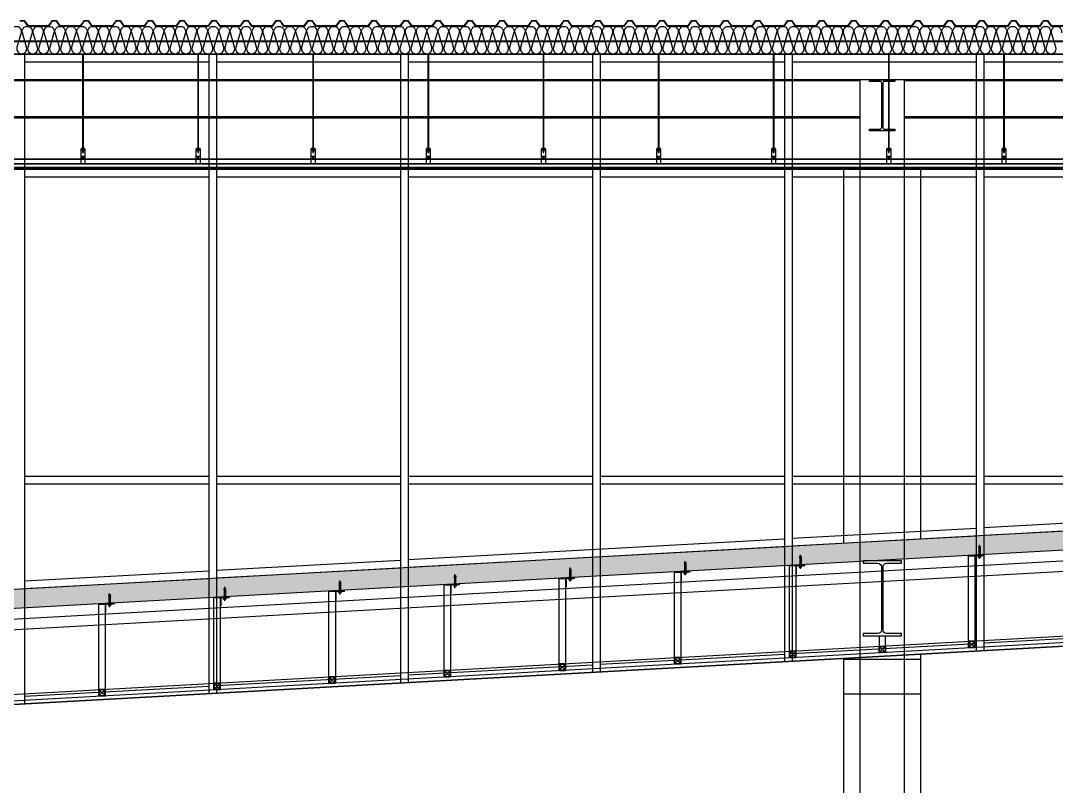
# Model space of a CAD drawing. Header units: millimetres. Extents: x 922366 to 1647943, y -534868 to 518781.
# Drawn here: x 1158503 to 1166598, y 440219 to 446203 of the extents above; entities that cross this region are included whole.
import ezdxf
from ezdxf.xclip import XClip

# ---------------------------------------------------------------- set-up
doc = ezdxf.new("R2010")
doc.units = ezdxf.units.MM
doc.header["$XCLIPFRAME"] = 0
for name, color, linetype in [('XR-SECTION$0$0-S-col', 4, 'Continuous'), ('XR-SECTION$0$01단열재', 55, 'Continuous'), ('XR-SECTION$0$A-8', 8, 'Continuous'), ('XR-SECTION$0$A-FLOR-STUD', 9, 'Continuous'), ('XR-SECTION$0$A-KERAION', 8, 'Continuous'), ('XR-SECTION$0$A-STL', 2, 'Continuous'), ('XR-SECTION$0$A_EL_04', 4, 'Continuous'), ('XR-SECTION$0$A_FIN_EXT', 6, 'Continuous'), ('XR-SECTION$0$A_ME_B&N', 6, 'Continuous'), ('XR-SECTION$0$A_ME_PI', 1, 'Continuous'), ('XR-SECTION$0$AS-STEL', 2, 'Continuous'), ('XR-SECTION$0$AS-STEL-MAJR', 8, 'Continuous'), ('XR-SECTION$0$CEILING', 6, 'Continuous'), ('XR-SECTION$0$CON', 2, 'Continuous'), ('XR-SECTION$0$ELE-8', 8, 'Continuous'), ('XR-SECTION$0$HAT', 8, 'Continuous'), ('XR-SECTION$0$HAT-254', 254, 'Continuous'), ('XR-SECTION$0$Insul', 252, 'Continuous'), ('XR-SECTION$0$SEC-PANEL', 6, 'Continuous'), ('XR-SECTION$0$STEEL', 4, 'Continuous')]:
    doc.layers.add(name, color=color, linetype=linetype)
doc.layers.add('XR-SECTION$0$A-STL3', color=4, linetype='Continuous', lineweight=0)
doc.linetypes.add('XR-SECTION$0$INSUL50', pattern='A,0.00254,-2.54,[134,ltypeshp.shx,S=6.25,R=0,X=-2.54,Y=0],-19.92,[134,ltypeshp.shx,S=6.25,R=180,X=2.54,Y=0],-2.54', length=25.00254)

# ---------------------------------------------------------------- blocks, each defined once
blk = doc.blocks.new('*U265')
at = {"layer": 'XR-SECTION$0$STEEL', "color": 252}
blk.add_lwpolyline([(-150, -20), (-34, -20, -0.414214), (-6, -48), (-6, -540, -0.414214), (-34, -568), (-150, -568), (-150, -588), (150, -588), (150, -568), (34, -568, -0.414214), (6, -540), (6, -48, -0.414214), (34, -20), (150, -20), (150, 0), (-150, 0)], format="xyb", close=True, dxfattribs=at)
blk = doc.blocks.new('XR-SECTION$0$M10 ANCHOR')
at = {"layer": 'XR-SECTION$0$A_ME_B&N', "color": 252}
for p, q in [((-2.1, 22.6), (107.2, 22.6)), ((7.1, 25.8), (7.6, 26.3)), ((7.1, 25.8), (7.1, 19.4)), ((7.6, 18.9), (7.1, 19.4)), ((7.6, 18.9), (7.6, 26.3)), ((7.6, 26.3), (9.7, 26.3)), ((7.6, 18.9), (9.7, 18.9)), ((11.1, 27.6), (9.7, 26.2)), ((9.7, 26.2), (9.7, 18.9)), ((11.1, 17.6), (9.7, 18.9)), ((10.2, 26.6), (12.1, 26.6)), ((10.2, 18.5), (12.1, 18.5)), ((11.1, 27.6), (11.1, 17.6)), ((12.1, 27.6), (11.1, 27.6)), ((12.1, 17.6), (11.1, 17.6)), ((12.1, 31.1), (12.9, 32.4)), ((12.1, 14.1), (12.1, 31.1)), ((12.1, 14.1), (12.9, 12.7)), ((19.4, 32.4), (12.9, 32.4)), ((19.4, 27.5), (12.9, 27.5)), ((19.4, 17.6), (12.9, 17.6)), ((19.4, 12.7), (12.9, 12.7)), ((20.1, 31.1), (19.4, 32.4)), ((20.1, 14.1), (19.4, 12.7)), ((20.1, 12.1), (20.1, 33.1)), ((22.1, 33.1), (20.1, 33.1)), ((22.1, 12.1), (20.1, 12.1)), ((22.1, 12.1), (22.1, 33.1)), ((70.9, 27.6), (22.1, 27.6)), ((22.1, 26.6), (37.1, 26.6)), ((22.1, 18.5), (37.1, 18.5)), ((70.9, 17.6), (22.1, 17.6)), ((37.1, 27.6), (37.1, 17.6)), ((39.1, 27.6), (39.1, 17.6)), ((39.1, 17.6), (39.1, 17.6)), ((70.9, 27.6), (70.9, 17.6)), ((70.9, 18.6), (70.9, 26.5)), ((73.7, 26.2), (71.3, 26.2)), ((73.7, 19), (71.3, 19)), ((85.8, 28.2), (73.7, 27.5)), ((73.7, 21.3), (73.7, 27.5)), ((75.4, 21.4), (73.7, 21.3)), ((75.4, 20.1), (73.7, 20.2)), ((73.7, 20.2), (73.7, 17.5)), ((82.7, 17.1), (73.7, 17.5)), ((85.3, 25.8), (82.6, 25.7)), ((82.8, 17), (82.9, 16.7)), ((86.7, 19.6), (82.9, 19.8)), ((84.8, 16.9), (82.9, 16.7)), ((86.9, 21.9), (83.1, 21.7)), ((83.9, 18), (83.8, 16.3)), ((84, 24.3), (83.9, 27)), ((87.8, 16.9), (84.9, 17)), ((87.9, 17.6), (87.8, 16.9)), ((87.8, 16.9), (87.9, 16.3)), ((87.9, 17.6), (87.9, 16.3)), ((88.8, 16.8), (87.9, 16.3)), ((88.1, 23.7), (88, 27)), ((90.9, 16.7), (88.8, 16.8)), ((90.1, 27.4), (91.2, 27.6)), ((90.9, 17.6), (91.2, 17.6)), ((91, 17.5), (90.9, 16.7)), ((91.2, 27.6), (91.2, 17.6)), ((95.6, 27.6), (91.2, 27.6)), ((95.6, 17.6), (91.2, 17.6)), ((95.6, 17.6), (95.6, 27.6)), ((97.1, 26.1), (95.6, 27.6)), ((95.6, 17.6), (97.1, 19.1)), ((97.1, 19.1), (97.1, 26.1))]:
    blk.add_line(p, q, dxfattribs=at)
blk.add_lwpolyline([(83, 25.7), (83.8, 24.9), (84.7, 25.3), (84.8, 26), (84.2, 26.5), (83.4, 26.4)], close=True, dxfattribs=at)
for points in [[(91, 17.5), (90.2, 18.4), (89, 18.9), (87.8, 19.3), (86.7, 19.6)], [(91.1, 25.2), (90.8, 23.8), (90, 22.9), (88.6, 22.4), (87.7, 22.1), (86.9, 21.9)], [(88.9, 27.9), (89.8, 27.6), (90.5, 27), (91, 26.1), (91.1, 25.2)]]:
    blk.add_lwpolyline(points, dxfattribs=at)
for centre, radius, start, end in [((16.5, 29.9), 4.34, 145.56154, 214.43847), ((28.3, 22.6), 16.2, 162.38304, 197.61697), ((16.5, 15.2), 4.34, 145.56154, 214.43847), ((15.8, 29.9), 4.34, 325.56154, 34.43847), ((3.9, 22.6), 16.2, 342.38303, 17.61698), ((15.8, 15.2), 4.34, 325.56154, 34.43847), ((71.3, 26.5), 0.383, 180, 270), ((71.3, 18.6), 0.383, 90, 180), ((75.3, 20.8), 0.618, 278.59794, 81.40205), ((83.2, 20.7), 0.945, 96.12526, 252.14817), ((82.7, 17), 0.126, 7.35016, 87.35016), ((83.5, 10.8), 6.36, 78.49269, 96.20763), ((84.9, 16.9), 0.126, 87.35016, 154.09012), ((86.5, 15.7), 12.5, 78.70071, 92.99998), ((98.4, 25.9), 10.5, 173.79803, 192.20196), ((84.9, 13.6), 5.03, 40.26305, 53.35074), ((86.9, 25.3), 2.05, 308.03304, 57.96696)]:
    blk.add_arc(centre, radius, start, end, dxfattribs=at)
blk = doc.blocks.new('*B318', base_point=(401883, 73757.5))
at = {"layer": 'XR-SECTION$0$AS-STEL', "color": 252}
blk.add_lwpolyline([(401783, 73957.5), (401983, 73957.5), (401983, 73944.5), (401903, 73944.5, 0.414214), (401887, 73928.5), (401887, 73586.5, 0.414214), (401903, 73570.5), (401983, 73570.5), (401983, 73557.5), (401783, 73557.5), (401783, 73570.5), (401863, 73570.5, 0.414214), (401879, 73586.5), (401879, 73928.5, 0.414214), (401863, 73944.5), (401783, 73944.5)], format="xyb", close=True, dxfattribs=at)
blk = doc.blocks.new('XR-SECTION$0$sefa ws')
at = {"layer": 'XR-SECTION$0$Insul', "color": 252}
blk.add_lwpolyline([(30369.8, 45113.6, -1.337394), (30445.8, 45113.6), (30412.6, 45001.1, 1.337394), (30488.6, 45001.1), (30455.4, 45113.6, -1.337394), (30531.4, 45113.6), (30498.2, 45001.1, 1.337394), (30574.2, 45001.1), (30541, 45113.6, -1.337394), (30617, 45113.6), (30583.8, 45001.1, 1.337394), (30659.8, 45001.1), (30626.6, 45113.6, -1.337394), (30702.6, 45113.6), (30669.4, 45001.1, 1.337394), (30745.4, 45001.1), (30712.2, 45113.6, -1.337394), (30788.2, 45113.6), (30755, 45001.1, 1.337394), (30831, 45001.1), (30797.8, 45113.6, -1.337394), (30873.8, 45113.6), (30840.6, 45001.1, 1.337394), (30916.6, 45001.1), (30883.4, 45113.6, -1.337394), (30959.4, 45113.6), (30926.2, 45001.1, 1.337394), (31002.2, 45001.1), (30969, 45113.6, -1.337394), (31045, 45113.6), (31011.8, 45001.1, 1.337394), (31087.8, 45001.1), (31054.6, 45113.6, -1.337394), (31130.6, 45113.6), (31097.4, 45001.1, 1.337394), (31173.4, 45001.1), (31140.2, 45113.6, -1.337394), (31216.2, 45113.6), (31183, 45001.1, 1.337394), (31259, 45001.1), (31225.8, 45113.6, -1.337394), (31301.8, 45113.6), (31268.6, 45001.1, 1.337394), (31344.6, 45001.1), (31311.4, 45113.6, -1.337394), (31387.4, 45113.6), (31354.2, 45001.1, 1.337394), (31430.2, 45001.1), (31397, 45113.6, -1.337394), (31473, 45113.6), (31439.8, 45001.1, 1.337394), (31515.8, 45001.1), (31482.6, 45113.6, -1.337394), (31558.6, 45113.6), (31525.4, 45001.1, 1.337394), (31601.4, 45001.1), (31568.2, 45113.6, -1.337394), (31644.2, 45113.6), (31611, 45001.1, 1.337394), (31687, 45001.1), (31653.8, 45113.6, -1.337394), (31729.8, 45113.6), (31696.6, 45001.1, 1.337394), (31772.6, 45001.1), (31739.4, 45113.6, -1.337394), (31815.4, 45113.6), (31782.2, 45001.1, 1.337394), (31858.2, 45001.1), (31825, 45113.6, -1.337394), (31901, 45113.6), (31867.8, 45001.1, 1.337394), (31943.8, 45001.1), (31910.6, 45113.6, -1.337394), (31986.6, 45113.6), (31953.4, 45001.1, 1.337394), (32029.4, 45001.1), (31996.2, 45113.6, -1.337394), (32072.2, 45113.6), (32039, 45001.1, 1.337394), (32115, 45001.1), (32081.8, 45113.6, -1.337394), (32157.8, 45113.6), (32124.6, 45001.1, 1.337394), (32200.6, 45001.1), (32167.4, 45113.6, -1.337394), (32243.4, 45113.6), (32210.2, 45001.1, 1.337394), (32286.2, 45001.1), (32253, 45113.6, -1.337394), (32329, 45113.6), (32295.8, 45001.1, 1.337394), (32371.8, 45001.1), (32338.6, 45113.6, -1.337394), (32414.6, 45113.6), (32381.4, 45001.1, 1.337394), (32457.4, 45001.1), (32424.2, 45113.6, -1.337394), (32500.2, 45113.6), (32467, 45001.1, 1.337394), (32543, 45001.1), (32509.8, 45113.6, -1.337394), (32585.8, 45113.6), (32552.6, 45001.1, 1.337394), (32628.6, 45001.1), (32595.4, 45113.6, -1.337394), (32671.4, 45113.6), (32638.2, 45001.1, 1.337394), (32714.2, 45001.1), (32681, 45113.6, -1.337394), (32757, 45113.6), (32723.8, 45001.1, 1.337394), (32799.8, 45001.1), (32766.6, 45113.6, -1.337394), (32842.6, 45113.6), (32809.4, 45001.1, 1.337394), (32885.4, 45001.1), (32852.2, 45113.6, -1.337394), (32928.2, 45113.6), (32895, 45001.1, 1.337394), (32971, 45001.1), (32937.8, 45113.6, -1.337394), (33013.8, 45113.6), (32980.6, 45001.1, 1.337394), (33056.6, 45001.1), (33023.4, 45113.6, -1.337394), (33099.4, 45113.6), (33066.2, 45001.1, 1.337394), (33142.2, 45001.1), (33109, 45113.6, -1.337394), (33185, 45113.6), (33151.8, 45001.1, 1.337394), (33227.8, 45001.1), (33194.6, 45113.6, -1.337394), (33270.6, 45113.6), (33237.4, 45001.1, 1.337394), (33313.4, 45001.1), (33280.2, 45113.6, -1.337394), (33356.2, 45113.6), (33323, 45001.1, 1.337394), (33399, 45001.1), (33365.8, 45113.6, -1.337394), (33441.8, 45113.6), (33408.6, 45001.1, 1.337394), (33484.6, 45001.1), (33451.4, 45113.6, -1.337394), (33527.4, 45113.6), (33494.2, 45001.1, 1.337394), (33570.2, 45001.1), (33537, 45113.6, -1.337394), (33613, 45113.6), (33579.8, 45001.1, 1.337394), (33655.8, 45001.1), (33622.6, 45113.6, -1.337394), (33698.6, 45113.6), (33665.4, 45001.1, 1.337394), (33741.4, 45001.1), (33708.2, 45113.6, -1.337394), (33784.2, 45113.6), (33751, 45001.1, 1.337394), (33827, 45001.1), (33793.8, 45113.6, -1.337394), (33869.8, 45113.6), (33836.6, 45001.1, 1.337394), (33912.6, 45001.1), (33879.4, 45113.6, -1.337394), (33955.4, 45113.6), (33922.2, 45001.1, 1.337394), (33998.2, 45001.1), (33965, 45113.6, -1.337394), (34041, 45113.6), (34007.8, 45001.1, 1.337394), (34083.8, 45001.1), (34050.6, 45113.6, -1.337394), (34126.6, 45113.6), (34093.4, 45001.1, 1.337394), (34169.4, 45001.1), (34136.2, 45113.6, -1.337394), (34212.2, 45113.6), (34179, 45001.1, 1.337394), (34255, 45001.1), (34221.8, 45113.6, -1.337394), (34297.8, 45113.6), (34264.6, 45001.1, 1.337394), (34340.6, 45001.1), (34307.4, 45113.6, -1.337394), (34383.4, 45113.6), (34350.2, 45001.1, 1.337394), (34426.2, 45001.1), (34393, 45113.6, -1.337394), (34469, 45113.6), (34435.8, 45001.1, 1.337394), (34511.8, 45001.1), (34478.6, 45113.6, -1.337394), (34554.6, 45113.6), (34521.4, 45001.1, 1.337394), (34597.4, 45001.1), (34564.2, 45113.6, -1.337394), (34640.2, 45113.6), (34607, 45001.1, 1.337394), (34683, 45001.1), (34649.8, 45113.6, -1.337394), (34725.8, 45113.6), (34692.6, 45001.1, 1.337394), (34768.6, 45001.1), (34735.4, 45113.6, -1.337394), (34811.4, 45113.6), (34778.2, 45001.1, 1.337394), (34854.2, 45001.1), (34821, 45113.6, -1.337394), (34897, 45113.6), (34863.8, 45001.1, 1.337394), (34939.8, 45001.1), (34906.6, 45113.6, -1.337394), (34982.6, 45113.6), (34949.4, 45001.1, 1.337394), (35025.4, 45001.1), (34992.2, 45113.6, -1.337394), (35068.2, 45113.6), (35035, 45001.1, 1.337394), (35111, 45001.1), (35077.8, 45113.6, -1.337394), (35153.8, 45113.6), (35120.6, 45001.1, 1.337394), (35196.6, 45001.1), (35163.4, 45113.6, -1.337394), (35239.4, 45113.6), (35206.2, 45001.1, 1.337394), (35282.2, 45001.1), (35249, 45113.6, -1.337394), (35325, 45113.6), (35291.8, 45001.1, 1.337394), (35367.8, 45001.1), (35334.6, 45113.6, -1.337394), (35410.6, 45113.6), (35377.4, 45001.1, 1.337394), (35453.4, 45001.1), (35420.2, 45113.6, -1.337394), (35496.2, 45113.6), (35463, 45001.1, 1.337394), (35539, 45001.1), (35505.8, 45113.6, -1.337394), (35581.8, 45113.6), (35548.6, 45001.1, 1.337394), (35624.6, 45001.1), (35591.4, 45113.6, -1.337394), (35667.4, 45113.6), (35634.2, 45001.1, 1.337394), (35710.2, 45001.1), (35677, 45113.6, -1.337394), (35753, 45113.6), (35719.8, 45001.1, 1.337394), (35795.8, 45001.1), (35762.6, 45113.6, -1.337394), (35838.6, 45113.6), (35805.4, 45001.1, 1.337394), (35881.4, 45001.1), (35848.2, 45113.6, -1.337394), (35924.2, 45113.6), (35891, 45001.1, 1.337394), (35967, 45001.1), (35933.8, 45113.6, -1.337394), (36009.8, 45113.6), (35976.6, 45001.1, 1.337394), (36052.6, 45001.1), (36019.4, 45113.6, -1.337394), (36095.4, 45113.6), (36062.2, 45001.1, 1.337394), (36138.2, 45001.1), (36105, 45113.6, -1.337394), (36181, 45113.6), (36147.8, 45001.1, 1.337394), (36223.8, 45001.1), (36190.6, 45113.6, -1.337394), (36266.6, 45113.6), (36233.4, 45001.1, 1.337394), (36309.4, 45001.1), (36276.2, 45113.6, -1.337394), (36352.2, 45113.6), (36319, 45001.1, 1.337394), (36395, 45001.1), (36361.8, 45113.6, -1.337394), (36437.8, 45113.6), (36404.6, 45001.1, 1.337394), (36480.6, 45001.1), (36447.4, 45113.6, -1.337394), (36523.4, 45113.6), (36490.2, 45001.1, 1.337394), (36566.2, 45001.1), (36533, 45113.6, -1.337394), (36609, 45113.6), (36575.8, 45001.1, 1.337394), (36651.8, 45001.1), (36618.6, 45113.6, -1.337394), (36694.6, 45113.6), (36661.4, 45001.1, 1.337394), (36737.4, 45001.1), (36704.2, 45113.6, -1.337394), (36780.2, 45113.6), (36747, 45001.1, 1.337394), (36823, 45001.1), (36789.8, 45113.6, -1.337394), (36865.8, 45113.6), (36832.6, 45001.1, 1.337394), (36908.6, 45001.1), (36875.4, 45113.6, -1.337394), (36951.4, 45113.6), (36918.2, 45001.1, 1.337394), (36994.2, 45001.1), (36961, 45113.6, -1.337394), (37037, 45113.6), (37003.8, 45001.1, 1.337394), (37079.8, 45001.1), (37046.6, 45113.6, -1.337394), (37122.6, 45113.6), (37089.4, 45001.1, 1.337394), (37165.4, 45001.1), (37132.2, 45113.6, -1.337394), (37208.2, 45113.6), (37175, 45001.1, 1.337394), (37251, 45001.1), (37217.8, 45113.6, -1.337394), (37293.8, 45113.6), (37260.6, 45001.1, 1.337394), (37336.6, 45001.1), (37303.4, 45113.6, -1.337394), (37379.4, 45113.6), (37346.2, 45001.1, 1.337394), (37422.2, 45001.1), (37389, 45113.6, -1.337394), (37465, 45113.6), (37431.8, 45001.1, 1.337394), (37507.8, 45001.1), (37474.6, 45113.6, -1.337394), (37550.6, 45113.6), (37517.4, 45001.1, 1.337394), (37593.4, 45001.1), (37560.2, 45113.6, -1.337394), (37636.2, 45113.6), (37603, 45001.1, 1.337394), (37679, 45001.1), (37645.8, 45113.6, -1.337394), (37721.8, 45113.6), (37688.6, 45001.1, 1.337394), (37764.6, 45001.1), (37731.4, 45113.6, -1.337394), (37807.4, 45113.6), (37774.2, 45001.1, 1.337394), (37850.2, 45001.1), (37817, 45113.6, -1.337394), (37893, 45113.6), (37859.8, 45001.1, 1.337394), (37935.8, 45001.1), (37902.6, 45113.6, -1.337394), (37978.6, 45113.6), (37945.4, 45001.1, 1.337394), (38021.4, 45001.1), (37988.2, 45113.6, -1.337394), (38064.2, 45113.6), (38031, 45001.1, 1.337394), (38107, 45001.1), (38073.8, 45113.6, -1.337394), (38149.8, 45113.6), (38116.6, 45001.1, 1.337394), (38192.6, 45001.1), (38159.4, 45113.6, -1.337394), (38235.4, 45113.6), (38202.2, 45001.1, 1.337394), (38278.2, 45001.1), (38245, 45113.6, -1.337394), (38321, 45113.6), (38287.8, 45001.1, 1.337394), (38363.8, 45001.1), (38330.6, 45113.6, -1.337394), (38406.6, 45113.6), (38373.4, 45001.1, 1.337394), (38449.4, 45001.1), (38416.2, 45113.6, -1.337394), (38492.2, 45113.6), (38459, 45001.1, 1.337394), (38535, 45001.1), (38501.8, 45113.6, -1.337394), (38577.8, 45113.6)], format="xyb", dxfattribs=at)
at = {"layer": 'XR-SECTION$0$SEC-PANEL', "color": 252}
for p, q in [((21462.6, 44950.4), (71587.6, 44950.4)), ((21462.6, 44947.4), (71587.6, 44947.4))]:
    blk.add_line(p, q, dxfattribs=at)
for points in [[(38657.2, 45167.4), (38502.2, 45167.4), (38474.2, 45208.4), (38435.2, 45208.4), (38407.2, 45167.4), (38252.2, 45167.4), (38224.2, 45208.4), (38185.2, 45208.4), (38157.2, 45167.4), (38002.2, 45167.4), (37974.2, 45208.4), (37935.2, 45208.4), (37907.2, 45167.4), (37752.2, 45167.4), (37724.2, 45208.4), (37685.2, 45208.4), (37657.2, 45167.4), (37502.2, 45167.4), (37474.2, 45208.4), (37435.2, 45208.4), (37407.2, 45167.4), (37252.2, 45167.4), (37224.2, 45208.4), (37185.2, 45208.4), (37157.2, 45167.4), (37002.2, 45167.4), (36974.2, 45208.4), (36935.2, 45208.4), (36907.2, 45167.4), (36752.2, 45167.4), (36724.2, 45208.4), (36685.2, 45208.4), (36657.2, 45167.4), (36502.2, 45167.4), (36474.2, 45208.4), (36435.2, 45208.4), (36407.2, 45167.4), (36252.2, 45167.4), (36224.2, 45208.4), (36185.2, 45208.4), (36157.2, 45167.4), (36002.2, 45167.4), (35974.2, 45208.4), (35935.2, 45208.4), (35907.2, 45167.4), (35752.2, 45167.4), (35724.2, 45208.4), (35685.2, 45208.4), (35657.2, 45167.4), (35502.2, 45167.4), (35474.2, 45208.4), (35435.2, 45208.4), (35407.2, 45167.4), (35252.2, 45167.4), (35224.2, 45208.4), (35185.2, 45208.4), (35157.2, 45167.4), (35002.2, 45167.4), (34974.2, 45208.4), (34935.2, 45208.4), (34907.2, 45167.4), (34752.2, 45167.4), (34724.2, 45208.4), (34685.2, 45208.4), (34657.2, 45167.4), (34502.2, 45167.4), (34474.2, 45208.4), (34435.2, 45208.4), (34407.2, 45167.4), (34252.2, 45167.4), (34224.2, 45208.4), (34185.2, 45208.4), (34157.2, 45167.4), (34002.2, 45167.4), (33974.2, 45208.4), (33935.2, 45208.4), (33907.2, 45167.4), (33752.2, 45167.4), (33724.2, 45208.4), (33685.2, 45208.4), (33657.2, 45167.4), (33502.2, 45167.4), (33474.2, 45208.4), (33435.2, 45208.4), (33407.2, 45167.4), (33252.2, 45167.4), (33224.2, 45208.4), (33185.2, 45208.4), (33157.2, 45167.4), (33002.2, 45167.4), (32974.2, 45208.4), (32935.2, 45208.4), (32907.2, 45167.4), (32752.2, 45167.4), (32724.2, 45208.4), (32685.2, 45208.4), (32657.2, 45167.4), (32502.2, 45167.4), (32474.2, 45208.4), (32435.2, 45208.4), (32407.2, 45167.4), (32252.2, 45167.4), (32224.2, 45208.4), (32185.2, 45208.4), (32157.2, 45167.4), (32002.2, 45167.4), (31974.2, 45208.4), (31935.2, 45208.4), (31907.2, 45167.4), (31752.2, 45167.4), (31724.2, 45208.4), (31685.2, 45208.4), (31657.2, 45167.4), (31502.2, 45167.4), (31474.2, 45208.4), (31435.2, 45208.4), (31407.2, 45167.4), (31252.2, 45167.4), (31224.2, 45208.4), (31185.2, 45208.4), (31157.2, 45167.4), (31002.2, 45167.4), (30974.2, 45208.4), (30935.2, 45208.4), (30907.2, 45167.4), (30752.2, 45167.4), (30724.2, 45208.4), (30685.2, 45208.4), (30657.2, 45167.4), (30502.2, 45167.4), (30474.2, 45208.4), (30435.2, 45208.4)], [(35748.6, 45167.4), (35750.6, 45164.4), (35722.6, 45205.4), (35686.8, 45205.4), (35658.8, 45164.4), (35500.6, 45164.4), (35472.6, 45205.4), (35436.8, 45205.4), (35408.8, 45164.4), (35250.6, 45164.4), (35222.6, 45205.4), (35186.8, 45205.4), (35158.8, 45164.4), (35000.6, 45164.4), (34972.6, 45205.4), (34936.8, 45205.4), (34908.8, 45164.4), (34750.6, 45164.4), (34722.6, 45205.4), (34686.8, 45205.4), (34658.8, 45164.4), (34500.6, 45164.4), (34472.6, 45205.4), (34436.8, 45205.4), (34408.8, 45164.4), (34250.6, 45164.4), (34222.6, 45205.4), (34186.8, 45205.4), (34158.8, 45164.4), (34000.6, 45164.4), (33972.6, 45205.4), (33936.8, 45205.4), (33908.8, 45164.4), (33750.6, 45164.4), (33722.6, 45205.4), (33686.8, 45205.4), (33658.8, 45164.4), (33500.6, 45164.4), (33472.6, 45205.4), (33436.8, 45205.4), (33408.8, 45164.4), (33250.6, 45164.4), (33222.6, 45205.4), (33186.8, 45205.4), (33158.8, 45164.4), (33000.6, 45164.4), (32972.6, 45205.4), (32936.8, 45205.4), (32908.8, 45164.4), (32750.6, 45164.4), (32722.6, 45205.4), (32686.8, 45205.4), (32658.8, 45164.4), (32500.6, 45164.4), (32472.6, 45205.4), (32436.8, 45205.4), (32408.8, 45164.4), (32250.6, 45164.4), (32222.6, 45205.4), (32186.8, 45205.4), (32158.8, 45164.4), (32000.6, 45164.4), (31972.6, 45205.4), (31936.8, 45205.4), (31908.8, 45164.4), (31750.6, 45164.4), (31722.6, 45205.4), (31686.8, 45205.4), (31658.8, 45164.4), (31500.6, 45164.4), (31472.6, 45205.4), (31436.8, 45205.4), (31408.8, 45164.4), (31250.6, 45164.4), (31222.6, 45205.4), (31186.8, 45205.4), (31158.8, 45164.4), (31000.6, 45164.4), (30972.6, 45205.4), (30936.8, 45205.4), (30908.8, 45164.4), (30750.6, 45164.4), (30722.6, 45205.4), (30686.8, 45205.4), (30658.8, 45164.4), (30500.6, 45164.4), (30472.6, 45205.4), (30436.8, 45205.4)], [(38658.8, 45164.4), (38500.6, 45164.4), (38472.6, 45205.4), (38436.8, 45205.4), (38408.8, 45164.4), (38250.6, 45164.4), (38222.6, 45205.4), (38186.8, 45205.4), (38158.8, 45164.4), (38000.6, 45164.4), (37972.6, 45205.4), (37936.8, 45205.4), (37908.8, 45164.4), (37750.6, 45164.4), (37722.6, 45205.4), (37686.8, 45205.4), (37658.8, 45164.4), (37500.6, 45164.4), (37472.6, 45205.4), (37436.8, 45205.4), (37408.8, 45164.4), (37250.6, 45164.4), (37222.6, 45205.4), (37186.8, 45205.4), (37158.8, 45164.4), (37000.6, 45164.4), (36972.6, 45205.4), (36936.8, 45205.4), (36908.8, 45164.4), (36750.6, 45164.4), (36722.6, 45205.4), (36686.8, 45205.4), (36658.8, 45164.4), (36500.6, 45164.4), (36472.6, 45205.4), (36436.8, 45205.4), (36408.8, 45164.4), (36250.6, 45164.4), (36222.6, 45205.4), (36186.8, 45205.4), (36158.8, 45164.4), (36000.6, 45164.4), (35972.6, 45205.4), (35936.8, 45205.4), (35908.8, 45164.4), (35750.6, 45164.4)]]:
    blk.add_lwpolyline(points, dxfattribs=at)
blk = doc.blocks.new('*U320')
at = {"color": 252}
for p, q in [((9839.9, 84), (9809.9, 84)), ((10739.9, 84), (10709.9, 84)), ((11639.9, 84), (11609.9, 84)), ((12539.9, 84), (12509.9, 84)), ((13439.9, 84), (13409.9, 84)), ((14339.9, 84), (14309.9, 84)), ((15239.9, 84), (15209.9, 84)), ((16139.9, 84), (16109.9, 84)), ((17039.9, 84), (17009.9, 84)), ((326.1, 66), (28338.1, 66)), ((326.1, 63), (28338.1, 63)), ((326.1, 29), (28338.1, 29)), ((326.1, 26), (28338.1, 26)), ((9831.8, 72), (9818, 72)), ((9824.9, 78.2), (9824.9, 65.8)), ((10731.8, 72), (10718, 72)), ((10724.9, 78.2), (10724.9, 65.8)), ((11631.8, 72), (11618, 72)), ((11624.9, 78.2), (11624.9, 65.8)), ((12531.8, 72), (12518, 72)), ((12524.9, 78.2), (12524.9, 65.8)), ((13431.8, 72), (13418, 72)), ((13424.9, 78.2), (13424.9, 65.8)), ((14331.8, 72), (14318, 72)), ((14324.9, 78.2), (14324.9, 65.8)), ((15231.8, 72), (15218, 72)), ((15224.9, 78.2), (15224.9, 65.8)), ((16131.8, 72), (16118, 72)), ((16124.9, 78.2), (16124.9, 65.8)), ((17031.8, 72), (17018, 72)), ((17024.9, 78.2), (17024.9, 65.8)), ((336.1, -1), (28328.1, -1)), ((336.1, -8), (28328.1, -8)), ((336.1, -16), (28328.1, -16))]:
    blk.add_line(p, q, dxfattribs=at)
for points in [[(9821.5, 884), (9821.5, 113.9), (9828.2, 113.9), (9828.2, 884)], [(10721.5, 884), (10721.5, 113.9), (10728.2, 113.9), (10728.2, 884)], [(11621.5, 884), (11621.5, 113.9), (11628.2, 113.9), (11628.2, 884)], [(12521.5, 884), (12521.5, 113.9), (12528.2, 113.9), (12528.2, 884)], [(13421.5, 884), (13421.5, 113.9), (13428.2, 113.9), (13428.2, 884)], [(14321.5, 884), (14321.5, 113.9), (14328.2, 113.9), (14328.2, 884)], [(15221.5, 884), (15221.5, 113.9), (15228.2, 113.9), (15228.2, 884)], [(16121.5, 884), (16121.5, 113.9), (16128.2, 113.9), (16128.2, 884)], [(17021.5, 884), (17021.5, 113.9), (17028.2, 113.9), (17028.2, 884)], [(9839.9, 143), (9838.6, 145), (9811.2, 145), (9809.9, 143), (9809.9, 138), (9811.2, 136), (9838.6, 136), (9839.9, 138), (9809.9, 138)], [(9816.1, 136), (9816.1, 131), (9833.7, 131), (9833.7, 136)], [(10739.9, 143), (10738.6, 145), (10711.2, 145), (10709.9, 143), (10709.9, 138), (10711.2, 136), (10738.6, 136), (10739.9, 138), (10709.9, 138)], [(10716.1, 136), (10716.1, 131), (10733.7, 131), (10733.7, 136)], [(11639.9, 143), (11638.6, 145), (11611.2, 145), (11609.9, 143), (11609.9, 138), (11611.2, 136), (11638.6, 136), (11639.9, 138), (11609.9, 138)], [(11616.1, 136), (11616.1, 131), (11633.7, 131), (11633.7, 136)], [(12539.9, 143), (12538.6, 145), (12511.2, 145), (12509.9, 143), (12509.9, 138), (12511.2, 136), (12538.6, 136), (12539.9, 138), (12509.9, 138)], [(12516.1, 136), (12516.1, 131), (12533.7, 131), (12533.7, 136)], [(13439.9, 143), (13438.6, 145), (13411.2, 145), (13409.9, 143), (13409.9, 138), (13411.2, 136), (13438.6, 136), (13439.9, 138), (13409.9, 138)], [(13416.1, 136), (13416.1, 131), (13433.7, 131), (13433.7, 136)], [(14339.9, 143), (14338.6, 145), (14311.2, 145), (14309.9, 143), (14309.9, 138), (14311.2, 136), (14338.6, 136), (14339.9, 138), (14309.9, 138)], [(14316.1, 136), (14316.1, 131), (14333.7, 131), (14333.7, 136)], [(15239.9, 143), (15238.6, 145), (15211.2, 145), (15209.9, 143), (15209.9, 138), (15211.2, 136), (15238.6, 136), (15239.9, 138), (15209.9, 138)], [(15216.1, 136), (15216.1, 131), (15233.7, 131), (15233.7, 136)], [(16139.9, 143), (16138.6, 145), (16111.2, 145), (16109.9, 143), (16109.9, 138), (16111.2, 136), (16138.6, 136), (16139.9, 138), (16109.9, 138)], [(16116.1, 136), (16116.1, 131), (16133.7, 131), (16133.7, 136)], [(17039.9, 143), (17038.6, 145), (17011.2, 145), (17009.9, 143), (17009.9, 138), (17011.2, 136), (17038.6, 136), (17039.9, 138), (17009.9, 138)], [(17016.1, 136), (17016.1, 131), (17033.7, 131), (17033.7, 136)]]:
    blk.add_lwpolyline(points, dxfattribs=at)
for points in [[(9809.9, 143), (9839.9, 143), (9839.9, 24), (9809.9, 24)], [(10709.9, 143), (10739.9, 143), (10739.9, 24), (10709.9, 24)], [(11609.9, 143), (11639.9, 143), (11639.9, 24), (11609.9, 24)], [(12509.9, 143), (12539.9, 143), (12539.9, 24), (12509.9, 24)], [(13409.9, 143), (13439.9, 143), (13439.9, 24), (13409.9, 24)], [(14309.9, 143), (14339.9, 143), (14339.9, 24), (14309.9, 24)], [(15209.9, 143), (15239.9, 143), (15239.9, 24), (15209.9, 24)], [(16109.9, 143), (16139.9, 143), (16139.9, 24), (16109.9, 24)], [(17009.9, 143), (17039.9, 143), (17039.9, 24), (17009.9, 24)]]:
    blk.add_lwpolyline(points, close=True, dxfattribs=at)
for centre, radius in [((9824.9, 72), 4.25), ((9824.9, 72), 3.25), ((10724.9, 72), 4.25), ((10724.9, 72), 3.25), ((11624.9, 72), 4.25), ((11624.9, 72), 3.25), ((12524.9, 72), 4.25), ((12524.9, 72), 3.25), ((13424.9, 72), 4.25), ((13424.9, 72), 3.25), ((14324.9, 72), 4.25), ((14324.9, 72), 3.25), ((15224.9, 72), 4.25), ((15224.9, 72), 3.25), ((16124.9, 72), 4.25), ((16124.9, 72), 3.25), ((17024.9, 72), 4.25), ((17024.9, 72), 3.25)]:
    blk.add_circle(centre, radius, dxfattribs=at)
blk = doc.blocks.new('XR-SECTION$0$WDW-4')
at = {"color": 252}
for p, q in [((150, 5400), (28195, 5400)), ((9210, 5400), (9210, 320.6)), ((10650, 5400), (10650, 400.6)), ((10710, 5400), (10710, 403.9)), ((12150, 5400), (12150, 483.9)), ((12210, 5400), (12210, 487.2)), ((13650, 5400), (13650, 567.2)), ((13710, 5400), (13710, 570.6)), ((15150, 5400), (15150, 650.6)), ((15210, 5400), (15210, 653.9)), ((16650, 5400), (16650, 733.9)), ((16710, 5400), (16710, 737.2)), ((9210, 5340), (10650, 5340)), ((10710, 5340), (12150, 5340)), ((12210, 5340), (13650, 5340)), ((13710, 5340), (15150, 5340)), ((15210, 5340), (16650, 5340)), ((16710, 5340), (18150, 5340)), ((9210, 4500), (10650, 4500)), ((10710, 4500), (12150, 4500)), ((12210, 4500), (13650, 4500)), ((13710, 4500), (15150, 4500)), ((15210, 4500), (16650, 4500)), ((16710, 4500), (18150, 4500)), ((9210, 4440), (10650, 4440)), ((10710, 4440), (12150, 4440)), ((12210, 4440), (13650, 4440)), ((13710, 4440), (15150, 4440)), ((15210, 4440), (16650, 4440)), ((16710, 4440), (18150, 4440)), ((9210, 2100), (10650, 2100)), ((9210, 2040), (10650, 2040)), ((10710, 2100), (12150, 2100)), ((10710, 2040), (12150, 2040)), ((12210, 2100), (13650, 2100)), ((12210, 2040), (13650, 2040)), ((13710, 2100), (15150, 2100)), ((13710, 2040), (15150, 2040)), ((15210, 2100), (16650, 2100)), ((15210, 2040), (16650, 2040)), ((16710, 2100), (18150, 2100)), ((16710, 2040), (18150, 2040)), ((16710, 1698.7), (18150, 1778.7)), ((16710, 1638.6), (18150, 1718.6)), ((15210, 1615.4), (16650, 1695.4)), ((15210, 1555.3), (16650, 1635.3)), ((12210, 1448.7), (15150, 1612)), ((12210, 1388.6), (15150, 1551.9)), ((10710, 1365.4), (12150, 1445.4)), ((10710, 1305.3), (12150, 1385.3)), ((9210, 1282), (10650, 1362)), ((9210, 1221.9), (10650, 1301.9))]:
    blk.add_line(p, q, dxfattribs=at)
for points in [[(16710, 797.3), (18150, 877.3)], [(15210, 714), (16650, 794)], [(13710, 630.7), (15150, 710.7)], [(12210, 547.3), (13650, 627.3)], [(10710, 464), (12150, 544)], [(9210, 380.7), (10650, 460.7)]]:
    blk.add_lwpolyline(points, dxfattribs=at)
blk = doc.blocks.new('XR-SECTION')
at = {"layer": 'XR-SECTION$0$HAT-254'}
h = blk.add_hatch(color=8, dxfattribs=at)
h.dxf.hatch_style = 1
h.paths.add_polyline_path([(256154.163, 79791.6), (277754.163, 80991.6), (280805, 80991.6), (280805, 81141.6), (277750, 81141.6), (256150, 79941.6), (252665, 79941.6), (252665, 79791.6)])
at = {"layer": 'XR-SECTION$0$0-S-col', "color": 8}
blk.add_lwpolyline([(268825, 84241.6), (268475, 84241.6), (268475, 70891.6), (268825, 70891.6)], close=True, dxfattribs=at)
at = {"layer": 'XR-SECTION$0$01단열재', "color": 8, "linetype": 'XR-SECTION$0$INSUL50', "ltscale": 0.032}
blk.add_lwpolyline([(252885, 79709.1), (256156.453, 79709.1), (277756.453, 80909.1), (280805, 80909.1)], dxfattribs=at)
at = {"layer": 'XR-SECTION$0$A-8', "color": 8}
for p, q in [((269371.8, 79805.403), (269328.2, 79849.003)), ((269371.8, 79805.403), (269328.2, 79849.003)), ((269328.2, 79805.403), (269371.8, 79849.003)), ((269371.8, 79805.403), (269328.2, 79849.003)), ((269328.2, 79805.403), (269371.8, 79849.003)), ((267971.8, 79727.625), (267928.2, 79771.225)), ((267971.8, 79727.625), (267928.2, 79771.225)), ((267928.2, 79727.625), (267971.8, 79771.225)), ((267971.8, 79727.625), (267928.2, 79771.225)), ((267928.2, 79727.625), (267971.8, 79771.225)), ((268628.2, 79766.514), (268671.8, 79810.114)), ((268628.2, 79766.514), (268671.8, 79810.114)), ((268671.8, 79766.514), (268628.2, 79810.114)), ((266171.8, 79627.625), (266128.2, 79671.225)), ((266171.8, 79627.625), (266128.2, 79671.225)), ((266128.2, 79627.625), (266171.8, 79671.225)), ((266171.8, 79627.625), (266128.2, 79671.225)), ((266128.2, 79627.625), (266171.8, 79671.225)), ((267071.8, 79677.625), (267028.2, 79721.225)), ((267071.8, 79677.625), (267028.2, 79721.225)), ((267028.2, 79677.625), (267071.8, 79721.225)), ((267071.8, 79677.625), (267028.2, 79721.225)), ((267028.2, 79677.625), (267071.8, 79721.225)), ((265271.8, 79577.625), (265228.2, 79621.225)), ((265271.8, 79577.625), (265228.2, 79621.225)), ((265228.2, 79577.625), (265271.8, 79621.225)), ((265271.8, 79577.625), (265228.2, 79621.225)), ((265228.2, 79577.625), (265271.8, 79621.225)), ((263471.8, 79477.625), (263428.2, 79521.225)), ((263471.8, 79477.625), (263428.2, 79521.225)), ((263428.2, 79477.625), (263471.8, 79521.225)), ((263471.8, 79477.625), (263428.2, 79521.225)), ((263428.2, 79477.625), (263471.8, 79521.225)), ((264371.8, 79527.625), (264328.2, 79571.225)), ((264371.8, 79527.625), (264328.2, 79571.225)), ((264328.2, 79527.625), (264371.8, 79571.225)), ((264371.8, 79527.625), (264328.2, 79571.225)), ((264328.2, 79527.625), (264371.8, 79571.225)), ((262571.8, 79427.625), (262528.2, 79471.225)), ((262571.8, 79427.625), (262528.2, 79471.225)), ((262528.2, 79427.625), (262571.8, 79471.225)), ((262571.8, 79427.625), (262528.2, 79471.225)), ((262528.2, 79427.625), (262571.8, 79471.225))]:
    blk.add_line(p, q, dxfattribs=at)
at = {"layer": 'XR-SECTION$0$A-FLOR-STUD', "color": 8}
for p, q in [((268625, 79893.6), (268625, 79763.314)), ((268675, 79766.092), (268675, 79893.6))]:
    blk.add_line(p, q, dxfattribs=at)
for points in [[(269325, 79802.203), (269325, 80521.091), (269375, 80521.091), (269375, 79804.981)], [(267025, 79674.425), (267025, 80393.313), (267075, 80393.313), (267075, 79677.203)], [(267925, 79724.425), (267925, 80443.313), (267975, 80443.313), (267975, 79727.203)], [(252885, 79121.6), (256172.76, 79121.6), (277772.76, 80321.6), (280880, 80321.6)], [(266125, 79624.425), (266125, 80343.313), (266175, 80343.313), (266175, 79627.203)], [(252885, 79071.6), (256174.148, 79071.6), (277774.148, 80271.6), (280880, 80271.6)], [(264325, 79524.425), (264325, 80243.313), (264375, 80243.313), (264375, 79527.203)], [(265225, 79574.425), (265225, 80293.313), (265275, 80293.313), (265275, 79577.203)], [(263425, 79474.425), (263425, 80193.313), (263475, 80193.313), (263475, 79477.203)], [(262525, 79424.425), (262525, 80143.313), (262575, 80143.313), (262575, 79427.203)]]:
    blk.add_lwpolyline(points, dxfattribs=at)
at = {"layer": 'XR-SECTION$0$A-STL3', "color": 8}
for points in [[(269375, 80526.091), (269375, 80456.076), (269381, 80456.076), (269381, 80517.091, -0.41421356), (269384, 80520.091), (269445, 80520.091), (269445, 80526.091)], [(267075, 80398.313), (267075, 80328.298), (267081, 80328.298), (267081, 80389.313, -0.41421356), (267084, 80392.313), (267145, 80392.313), (267145, 80398.313)], [(267975, 80448.313), (267975, 80378.298), (267981, 80378.298), (267981, 80439.313, -0.41421356), (267984, 80442.313), (268045, 80442.313), (268045, 80448.313)], [(266175, 80348.313), (266175, 80278.298), (266181, 80278.298), (266181, 80339.313, -0.41421356), (266184, 80342.313), (266245, 80342.313), (266245, 80348.313)], [(264375, 80248.313), (264375, 80178.298), (264381, 80178.298), (264381, 80239.313, -0.41421356), (264384, 80242.313), (264445, 80242.313), (264445, 80248.313)], [(265275, 80298.313), (265275, 80228.298), (265281, 80228.298), (265281, 80289.313, -0.41421356), (265284, 80292.313), (265345, 80292.313), (265345, 80298.313)], [(262575, 80148.313), (262575, 80078.298), (262581, 80078.298), (262581, 80139.313, -0.41421356), (262584, 80142.313), (262645, 80142.313), (262645, 80148.313)], [(263475, 80198.313), (263475, 80128.298), (263481, 80128.298), (263481, 80189.313, -0.41421356), (263484, 80192.313), (263545, 80192.313), (263545, 80198.313)]]:
    blk.add_lwpolyline(points, format="xyb", close=True, dxfattribs=at)
at = {"layer": 'XR-SECTION$0$A_EL_04', "color": 8, "ltscale": 0.44}
blk.add_lwpolyline([(268950, 79751.323), (268950, 72291.6), (268350, 72291.6), (268350, 79720.995)], dxfattribs=at)
at = {"layer": 'XR-SECTION$0$A_FIN_EXT', "color": 8}
for points in [[(268350, 80619.378), (268350, 83541.6)], [(268950, 83541.6), (268950, 80652.711)], [(252895, 79041.6), (256174.981, 79041.6), (277774.981, 80241.6), (280880, 80241.6)], [(252898, 79044.6), (256174.897, 79044.6), (277774.897, 80244.6), (280880, 80244.6)]]:
    blk.add_lwpolyline(points, dxfattribs=at)
at = {"layer": 'XR-SECTION$0$A_ME_PI', "color": 8}
for points in [[(269375, 79852.203), (269325, 79852.203), (269325, 79802.203), (269375, 79802.203)], [(269375, 79852.203), (269325, 79852.203), (269325, 79802.203), (269375, 79802.203)], [(269375, 79852.203), (269325, 79852.203), (269325, 79802.203), (269375, 79802.203)], [(269371.8, 79849.003), (269328.2, 79849.003), (269328.2, 79805.403), (269371.8, 79805.403)], [(269371.8, 79849.003), (269328.2, 79849.003), (269328.2, 79805.403), (269371.8, 79805.403)], [(269371.8, 79849.003), (269328.2, 79849.003), (269328.2, 79805.403), (269371.8, 79805.403)], [(267975, 79774.425), (267925, 79774.425), (267925, 79724.425), (267975, 79724.425)], [(267975, 79774.425), (267925, 79774.425), (267925, 79724.425), (267975, 79724.425)], [(267975, 79774.425), (267925, 79774.425), (267925, 79724.425), (267975, 79724.425)], [(267971.8, 79771.225), (267928.2, 79771.225), (267928.2, 79727.625), (267971.8, 79727.625)], [(267971.8, 79771.225), (267928.2, 79771.225), (267928.2, 79727.625), (267971.8, 79727.625)], [(267971.8, 79771.225), (267928.2, 79771.225), (267928.2, 79727.625), (267971.8, 79727.625)], [(268625, 79813.314), (268675, 79813.314), (268675, 79763.314), (268625, 79763.314)], [(268625, 79813.314), (268675, 79813.314), (268675, 79763.314), (268625, 79763.314)], [(268628.2, 79810.114), (268671.8, 79810.114), (268671.8, 79766.514), (268628.2, 79766.514)], [(268628.2, 79810.114), (268671.8, 79810.114), (268671.8, 79766.514), (268628.2, 79766.514)], [(266175, 79674.425), (266125, 79674.425), (266125, 79624.425), (266175, 79624.425)], [(266175, 79674.425), (266125, 79674.425), (266125, 79624.425), (266175, 79624.425)], [(266175, 79674.425), (266125, 79674.425), (266125, 79624.425), (266175, 79624.425)], [(266171.8, 79671.225), (266128.2, 79671.225), (266128.2, 79627.625), (266171.8, 79627.625)], [(266171.8, 79671.225), (266128.2, 79671.225), (266128.2, 79627.625), (266171.8, 79627.625)], [(266171.8, 79671.225), (266128.2, 79671.225), (266128.2, 79627.625), (266171.8, 79627.625)], [(267075, 79724.425), (267025, 79724.425), (267025, 79674.425), (267075, 79674.425)], [(267075, 79724.425), (267025, 79724.425), (267025, 79674.425), (267075, 79674.425)], [(267075, 79724.425), (267025, 79724.425), (267025, 79674.425), (267075, 79674.425)], [(267071.8, 79721.225), (267028.2, 79721.225), (267028.2, 79677.625), (267071.8, 79677.625)], [(267071.8, 79721.225), (267028.2, 79721.225), (267028.2, 79677.625), (267071.8, 79677.625)], [(267071.8, 79721.225), (267028.2, 79721.225), (267028.2, 79677.625), (267071.8, 79677.625)], [(265275, 79624.425), (265225, 79624.425), (265225, 79574.425), (265275, 79574.425)], [(265275, 79624.425), (265225, 79624.425), (265225, 79574.425), (265275, 79574.425)], [(265275, 79624.425), (265225, 79624.425), (265225, 79574.425), (265275, 79574.425)], [(265271.8, 79621.225), (265228.2, 79621.225), (265228.2, 79577.625), (265271.8, 79577.625)], [(265271.8, 79621.225), (265228.2, 79621.225), (265228.2, 79577.625), (265271.8, 79577.625)], [(265271.8, 79621.225), (265228.2, 79621.225), (265228.2, 79577.625), (265271.8, 79577.625)], [(263475, 79524.425), (263425, 79524.425), (263425, 79474.425), (263475, 79474.425)], [(263475, 79524.425), (263425, 79524.425), (263425, 79474.425), (263475, 79474.425)], [(263475, 79524.425), (263425, 79524.425), (263425, 79474.425), (263475, 79474.425)], [(263471.8, 79521.225), (263428.2, 79521.225), (263428.2, 79477.625), (263471.8, 79477.625)], [(263471.8, 79521.225), (263428.2, 79521.225), (263428.2, 79477.625), (263471.8, 79477.625)], [(263471.8, 79521.225), (263428.2, 79521.225), (263428.2, 79477.625), (263471.8, 79477.625)], [(264375, 79574.425), (264325, 79574.425), (264325, 79524.425), (264375, 79524.425)], [(264375, 79574.425), (264325, 79574.425), (264325, 79524.425), (264375, 79524.425)], [(264375, 79574.425), (264325, 79574.425), (264325, 79524.425), (264375, 79524.425)], [(264371.8, 79571.225), (264328.2, 79571.225), (264328.2, 79527.625), (264371.8, 79527.625)], [(264371.8, 79571.225), (264328.2, 79571.225), (264328.2, 79527.625), (264371.8, 79527.625)], [(264371.8, 79571.225), (264328.2, 79571.225), (264328.2, 79527.625), (264371.8, 79527.625)], [(262575, 79474.425), (262525, 79474.425), (262525, 79424.425), (262575, 79424.425)], [(262575, 79474.425), (262525, 79474.425), (262525, 79424.425), (262575, 79424.425)], [(262575, 79474.425), (262525, 79474.425), (262525, 79424.425), (262575, 79424.425)], [(262571.8, 79471.225), (262528.2, 79471.225), (262528.2, 79427.625), (262571.8, 79427.625)], [(262571.8, 79471.225), (262528.2, 79471.225), (262528.2, 79427.625), (262571.8, 79427.625)], [(262571.8, 79471.225), (262528.2, 79471.225), (262528.2, 79427.625), (262571.8, 79427.625)]]:
    blk.add_lwpolyline(points, close=True, dxfattribs=at)
at = {"layer": 'XR-SECTION$0$AS-STEL-MAJR', "color": 8}
for p, q in [((268475.336, 84232.6), (254625.336, 84232.6)), ((280150, 84241.6), (254625.337, 84241.6)), ((280150, 84232.6), (268825.336, 84232.6)), ((268475.304, 83941.6), (254625.304, 83941.6)), ((268475.305, 83950.6), (254625.305, 83950.6)), ((280246, 83941.6), (268825.304, 83941.6)), ((280246, 83950.6), (268825.305, 83950.6))]:
    blk.add_line(p, q, dxfattribs=at)
at = {"layer": 'XR-SECTION$0$CON', "color": 8}
blk.add_lwpolyline([(256154.163, 79791.6), (252665, 79791.6), (252665, 79941.6), (256150, 79941.6), (277750, 81141.6), (280805, 81141.6), (280805, 80991.6), (277754.163, 80991.6)], close=True, dxfattribs=at)
at = {"layer": 'XR-SECTION$0$ELE-8', "color": 8}
for p, q in [((280865, 84541.6), (252935, 84541.6)), ((280865, 84538.6), (252935, 84538.6)), ((268350, 79711.6), (268950, 79711.6)), ((268350, 79441.6), (268950, 79441.6))]:
    blk.add_line(p, q, dxfattribs=at)
blk.add_lwpolyline([(252885, 79626.6), (256158.743, 79626.6), (277758.743, 80826.6), (280805, 80826.6), (280805, 80991.6)], dxfattribs=at)
at = {"layer": 'XR-SECTION$0$0-S-col', "color": 8}
blk.add_blockref('*B318', (268649.673, 84041.6), dxfattribs=at)
at = {"layer": 'XR-SECTION$0$A-KERAION', "color": 8, "extrusion": (0, 0, -1), "zscale": -1, "rotation": 90}
for p in [(-269387.442, 80497.967), (-267087.442, 80370.189), (-267987.442, 80420.189), (-266187.442, 80320.189), (-264387.442, 80220.189), (-265287.442, 80270.189), (-263487.442, 80170.189), (-262587.442, 80120.189)]:
    blk.add_blockref('XR-SECTION$0$M10 ANCHOR', p, dxfattribs=at)
at = {"layer": 'XR-SECTION$0$A-STL', "color": 8, "ltscale": 0.03}
blk.add_blockref('*U265', (268650, 80481.6), dxfattribs=at)
at = {"layer": 'XR-SECTION$0$CEILING', "color": 8, "lineweight": -3}
blk.add_blockref('*U320', (252576.864, 83557.6), dxfattribs=at)
at = {"layer": 'XR-SECTION$0$HAT', "color": 8}
blk.add_blockref('XR-SECTION$0$WDW-4', (252735, 79041.6), dxfattribs=at)
at = {"layer": 'XR-SECTION$0$SEC-PANEL', "color": 8}
ref = blk.add_blockref('XR-SECTION$0$sefa ws', (231472.384, 39494.249), dxfattribs=at)
XClip(ref).set_block_clipping_path([(21462.6155524742, 44947.3513414039), (49407.6155524743, 45319.1151584141)])

msp = doc.modelspace()

# ---------------------------------------------------------------- block references
at = {"color": 8}
ref = msp.add_blockref('XR-SECTION', (896587.7, 361500.6), dxfattribs=at)
XClip(ref).set_block_clipping_path([(196275.1863630491, 60324.3691893766), (356196.6508700596, 92929.3341539405)])

doc.saveas('drawing.dxf')
